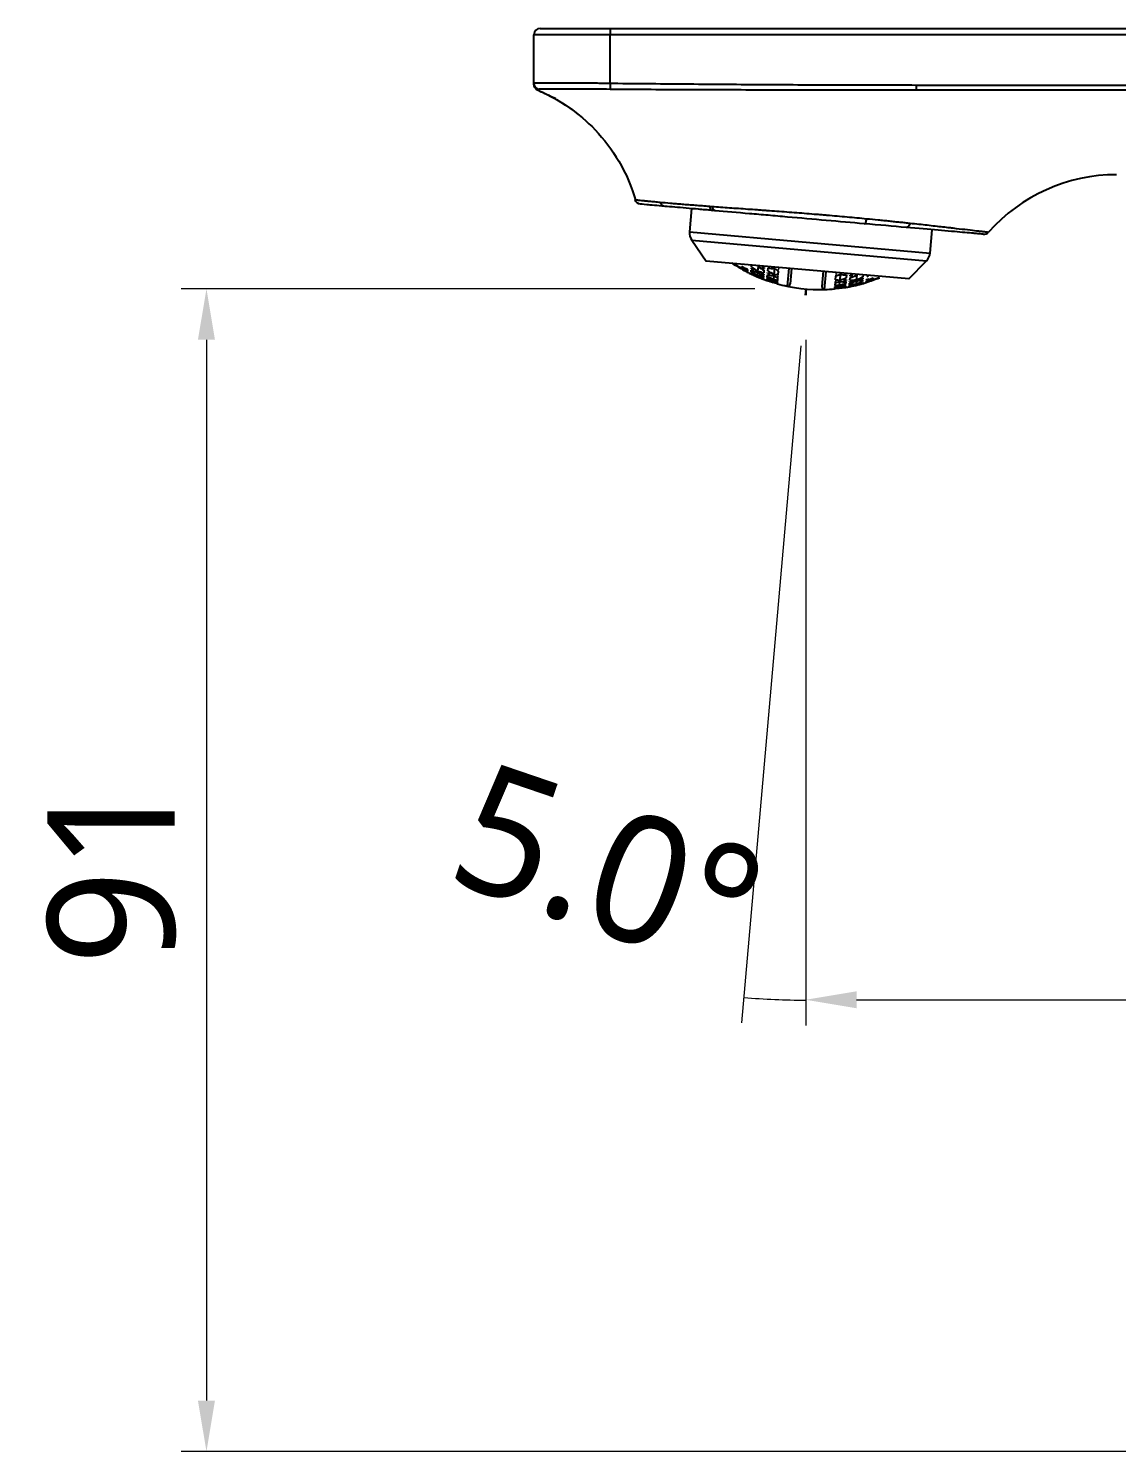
# Model space of a CAD drawing. Extents: x 0 to 1647, y 4681 to 5260.
# Drawn here: x 1178.1 to 1263.7, y 4922.8 to 5034.7 of the extents above; entities that cross this region are included whole.
import ezdxf

# ---------------------------------------------------------------- set-up
doc = ezdxf.new("R2010")
doc.units = 0
doc.header["$LTSCALE"] = 30
doc.header["$MEASUREMENT"] = 0
doc.header["$PDMODE"] = 3
doc.header["$PDSIZE"] = -10
doc.layers.get('0').update_dxf_attribs({"linetype": 'CONTINUOUS'})
doc.layers.get('DEFPOINTS').update_dxf_attribs({"linetype": 'CONTINUOUS'})
doc.layers.add('\\M+5B3DF\\M+5B4E7\\M+5CFDF', color=3, linetype='CONTINUOUS', lineweight=9)
doc.styles.add('Daelim Dimension', font='NanumGothic.ttf')
doc.dimstyles.new('DEFAULT', dxfattribs={"dimscale": 2, "dimtxt": 2, "dimasz": 2, "dimexe": 0, "dimexo": 2, "dimgap": 1, "dimtad": 1, "dimdec": 1, "dimzin": 9, "dimdsep": 46, "dimtxsty": 'Daelim Dimension', "dimcen": 0.5, "dimclrd": 252, "dimclre": 252, "dimclrt": 3, "dimadec": 1, "dimazin": 0, "dimtfac": 1, "dimtdec": 1, "dimtix": 1, "dimtmove": 0, "dimatfit": 3, "dimfxl": 0, "dimtolj": 1, "dimtzin": 1, "dimlwd": 9, "dimlwe": 9, "dimarcsym": 0})

# ---------------------------------------------------------------- blocks, each defined once
blk = doc.blocks.new('*D14')
at = {"color": 5, "lineweight": 9, "ltscale": 0.5}
for p, q in [((1235.24, 5014.26), (1190.09, 5014.26)), ((1192.09, 5010.26), (1192.09, 4926.84)), ((1336.85, 4922.84), (1190.09, 4922.84))]:
    blk.add_line(p, q, dxfattribs=at)
at = {"color": 5, "ltscale": 0.5}
for points in [[(1191.42, 5010.26), (1192.76, 5010.26), (1192.09, 5014.26)], [(1191.42, 4926.84), (1192.76, 4926.84), (1192.09, 4922.84)]]:
    blk.add_solid(points, dxfattribs=at)
at = {"layer": 'DEFPOINTS', "color": 0, "ltscale": 0.5}
for p in [(1239.24, 5014.26), (1192.09, 4922.84), (1340.85, 4922.84)]:
    blk.add_point(p, dxfattribs=at)
at = {"color": 7, "ltscale": 0.5, "insert": (1184.65, 4968.55), "char_height": 10, "attachment_point": 5, "rotation": 90, "style": 'Daelim Dimension'}
blk.add_mtext('\\A1;91', dxfattribs=at)
blk = doc.blocks.new('*D15')
at = {"color": 5, "lineweight": 9, "ltscale": 0.5}
for p, q in [((1238.84, 5009.78), (1234.19, 4956.55)), ((1239.24, 5009.76), (1239.24, 4956.33))]:
    blk.add_line(p, q, dxfattribs=at)
blk.add_arc((1239.24, 5014.26), 55.93, 265, 270, dxfattribs=at)
at = {"layer": 'DEFPOINTS', "color": 0, "ltscale": 0.5}
for p in [(1239.24, 5014.26), (1239.24, 5014.26), (1239.19, 5013.76), (1239.24, 5013.76), (1237.61, 4958.36)]:
    blk.add_point(p, dxfattribs=at)
at = {"color": 7, "ltscale": 0.5, "insert": (1223.68, 4968.6), "char_height": 10, "attachment_point": 5, "rotation": 341.1868, "style": 'Daelim Dimension'}
blk.add_mtext('\\A1;5.0°', dxfattribs=at)
blk = doc.blocks.new('_None')
blk = doc.blocks.new('*D16')
at = {"color": 5, "lineweight": 9, "ltscale": 0.5}
for p, q in [((1239.24, 5010.26), (1239.24, 4956.36)), ((1361.85, 4980.08), (1361.85, 4956.36)), ((1243.24, 4958.36), (1357.85, 4958.36))]:
    blk.add_line(p, q, dxfattribs=at)
at = {"color": 5, "ltscale": 0.5}
for points in [[(1243.24, 4959.03), (1243.24, 4957.69), (1239.24, 4958.36)], [(1357.85, 4959.03), (1357.85, 4957.69), (1361.85, 4958.36)]]:
    blk.add_solid(points, dxfattribs=at)
at = {"layer": 'DEFPOINTS', "color": 0, "ltscale": 0.5}
for p in [(1239.24, 5014.26), (1361.85, 4984.08), (1361.85, 4958.36)]:
    blk.add_point(p, dxfattribs=at)
at = {"color": 7, "ltscale": 0.5, "insert": (1300.54, 4965.81), "char_height": 10, "attachment_point": 5, "style": 'Daelim Dimension'}
blk.add_mtext('\\A1;123', dxfattribs=at)

msp = doc.modelspace()

# ---------------------------------------------------------------- linework, layer by layer
at = {"ltscale": 0.5}
for q in [(1239.19, 5013.76), (1239.24, 5013.76)]:
    msp.add_line((1239.24, 5014.26), q, dxfattribs=at)
at = {"color": 0}
msp.add_arc((1240.33, 5026.77), 12.56, 256.4702, 274.4637, dxfattribs=at)
at = {"layer": '\\M+5B3DF\\M+5B4E7\\M+5CFDF', "color": 0, "lineweight": -3}
for p, q in [((1218.35, 5034.74), (1223.85, 5034.74)), ((1223.85, 5034.74), (1348.43, 5034.74)), ((1223.85, 5034.74), (1223.85, 5034.24)), ((1217.85, 5030.44), (1217.85, 5034.24)), ((1223.85, 5034.24), (1217.85, 5034.24)), ((1348.43, 5034.24), (1223.85, 5034.24)), ((1223.85, 5030.43), (1223.85, 5034.24)), ((1247.94, 5030.29), (1343.06, 5030.29)), ((1343.06, 5029.89), (1247.94, 5029.89)), ((1230.25, 5020.57), (1230.09, 5018.74)), ((1230.09, 5018.74), (1249.02, 5017.08)), ((1230.09, 5018.74), (1249.02, 5017.08)), ((1249.02, 5017.08), (1249.18, 5018.91)), ((1230.27, 5018.08), (1248.73, 5016.46)), ((1230.27, 5018.08), (1231.4, 5016.45)), ((1247.34, 5015.06), (1231.4, 5016.45)), ((1233.68, 5016.19), (1233.69, 5016.27)), ((1233.68, 5016.14), (1233.68, 5016.16)), ((1233.68, 5016.12), (1233.68, 5016.13)), ((1234.17, 5016.03), (1234.16, 5015.88)), ((1234.63, 5015.58), (1234.63, 5015.58)), ((1234.65, 5015.72), (1234.64, 5015.64)), ((1234.64, 5015.61), (1234.64, 5015.6)), ((1234.65, 5015.82), (1234.65, 5015.78)), ((1234.92, 5015.45), (1234.93, 5015.48)), ((1234.92, 5015.44), (1234.92, 5015.44)), ((1234.93, 5015.52), (1234.93, 5015.55)), ((1234.94, 5015.6), (1234.95, 5015.72)), ((1234.95, 5015.8), (1234.96, 5015.86)), ((1234.97, 5015.96), (1234.98, 5016.15)), ((1235.43, 5015.56), (1235.42, 5015.34)), ((1235.48, 5016.03), (1235.44, 5015.65)), ((1235.93, 5015.43), (1235.92, 5015.37)), ((1235.95, 5015.72), (1235.93, 5015.53)), ((1235.97, 5015.94), (1235.96, 5015.85)), ((1236.21, 5015.22), (1236.22, 5015.37)), ((1236.23, 5015.47), (1236.24, 5015.55)), ((1236.25, 5015.67), (1236.27, 5015.9)), ((1236.77, 5015.86), (1236.73, 5015.4)), ((1237.07, 5015.37), (1237.1, 5015.66)), ((1237.11, 5015.82), (1237.12, 5015.84)), ((1237.9, 5015.88), (1237.78, 5014.48)), ((1238.12, 5015.87), (1238.02, 5014.66)), ((1240.61, 5015.65), (1240.51, 5014.44)), ((1240.71, 5014.22), (1240.83, 5015.63)), ((1241.6, 5015.45), (1241.6, 5015.42)), ((1241.95, 5015.4), (1241.91, 5014.95)), ((1242.44, 5015.36), (1242.42, 5015.13)), ((1243.75, 5015.39), (1243.73, 5015.19)), ((1247.34, 5015.06), (1248.73, 5016.46)), ((1235.41, 5015.29), (1235.41, 5015.22)), ((1235.89, 5015.07), (1235.89, 5015.03)), ((1235.89, 5015.03), (1235.89, 5015.03)), ((1235.91, 5015.29), (1235.9, 5015.19)), ((1235.9, 5015.13), (1235.9, 5015.11)), ((1236.18, 5014.94), (1236.18, 5014.95)), ((1236.18, 5014.92), (1236.18, 5014.92)), ((1236.19, 5014.98), (1236.19, 5015.05)), ((1236.2, 5015.11), (1236.2, 5015.15)), ((1236.69, 5014.94), (1236.67, 5014.79)), ((1236.72, 5015.29), (1236.69, 5015)), ((1237.01, 5014.68), (1237.01, 5014.69)), ((1237.01, 5014.67), (1237.01, 5014.66)), ((1237.02, 5014.71), (1237.03, 5014.8)), ((1237.03, 5014.86), (1237.03, 5014.87)), ((1237.04, 5014.94), (1237.05, 5015.13)), ((1237.06, 5015.23), (1237.06, 5015.25)), ((1241.51, 5014.41), (1241.5, 5014.32)), ((1241.5, 5014.29), (1241.5, 5014.29)), ((1241.5, 5014.27), (1241.5, 5014.27)), ((1241.51, 5014.48), (1241.51, 5014.47)), ((1241.54, 5014.74), (1241.52, 5014.55)), ((1241.55, 5014.86), (1241.55, 5014.84)), ((1241.58, 5015.27), (1241.56, 5014.98)), ((1241.87, 5014.48), (1241.85, 5014.34)), ((1241.9, 5014.84), (1241.87, 5014.55)), ((1242.37, 5014.51), (1242.36, 5014.44)), ((1242.36, 5014.41), (1242.36, 5014.4)), ((1242.36, 5014.38), (1242.36, 5014.38)), ((1242.38, 5014.61), (1242.37, 5014.57)), ((1242.4, 5014.83), (1242.39, 5014.68)), ((1242.41, 5015.01), (1242.41, 5014.93)), ((1242.66, 5014.43), (1242.66, 5014.43)), ((1242.67, 5014.51), (1242.67, 5014.54)), ((1242.67, 5014.44), (1242.67, 5014.48)), ((1242.68, 5014.59), (1242.69, 5014.7)), ((1242.69, 5014.78), (1242.7, 5014.84)), ((1242.71, 5014.94), (1242.72, 5015.13)), ((1242.74, 5015.25), (1242.74, 5015.35)), ((1243.18, 5014.61), (1243.18, 5014.54)), ((1243.21, 5014.88), (1243.19, 5014.66)), ((1243.25, 5015.35), (1243.21, 5014.97)), ((1243.69, 5014.72), (1243.69, 5014.68)), ((1243.69, 5014.67), (1243.69, 5014.67)), ((1243.71, 5014.95), (1243.7, 5014.84)), ((1243.7, 5014.78), (1243.7, 5014.75)), ((1243.73, 5015.09), (1243.72, 5015.03)), ((1244, 5014.82), (1244.01, 5014.9)), ((1244, 5014.78), (1244, 5014.79)), ((1244, 5014.76), (1244, 5014.77)), ((1244.02, 5014.96), (1244.02, 5015)), ((1244.53, 5015.12), (1244.52, 5014.97)), ((1245.03, 5015.13), (1245.03, 5015.13)), ((1245.04, 5015.16), (1245.04, 5015.15))]:
    msp.add_line(p, q, dxfattribs=at)
for centre, radius, start, end in [((1218.35, 5034.24), 0.5, 90, 180), ((1231.09, 5018.65), 1, 175, 214.8056), ((1248.02, 5017.17), 1, 315.1944, 355), ((1240.33, 5026.77), 12.56, 236.459, 238.006), ((1240.33, 5026.77), 12.56, 243.021, 244.4896), ((1240.33, 5026.77), 12.56, 245.4608, 248.3412), ((1240.33, 5026.77), 12.56, 249.2913, 250.7084), ((1240.33, 5026.77), 12.56, 254.6786, 258.2617), ((1237.82, 5014.67), 0.2, 258.2617, 355), ((1240.71, 5014.42), 0.2, 175, 271.7383), ((1240.33, 5026.77), 12.56, 271.7383, 275.3214), ((1240.33, 5026.77), 12.56, 279.2916, 280.7087), ((1240.33, 5026.77), 12.56, 281.6588, 284.5392), ((1240.33, 5026.77), 12.56, 285.5104, 286.979)]:
    msp.add_arc(centre, radius, start, end, dxfattribs=at)
at = {"layer": '\\M+5B3DF\\M+5B4E7\\M+5CFDF', "color": 0, "lineweight": -3, "extrusion": (0, 0, -1)}
for centre, radius, start, end in [((-1218.35, 5030.35), 0.5, 295.2038, 0), ((-1212.85, 5017.47, 0), 13.5, 114.8532, 128.9185)]:
    msp.add_arc(centre, radius, start, end, dxfattribs=at)
at = {"layer": '\\M+5B3DF\\M+5B4E7\\M+5CFDF', "color": 0, "lineweight": -3, "extrusion": (2.35499e-05, 0, 1)}
msp.add_arc((1263.69, 5009.74, 0.03), 13.5, 90.0215, 138.2488, dxfattribs=at)
at = {"layer": '\\M+5B3DF\\M+5B4E7\\M+5CFDF', "color": 0, "lineweight": -3, "extrusion": (-3.18315e-05, 2.78489e-06, -1)}
msp.add_arc((-1226.29, 5021.42, -0.03), 0.5, 275.7872, 343.6201, dxfattribs=at)
at = {"layer": '\\M+5B3DF\\M+5B4E7\\M+5CFDF', "color": 0, "lineweight": -3}
for centre, major_axis, ratio, start_param, end_param in [((1218.35, 5030.44), (0.5, 0), 0.99984, 3.14152, 4.491643), ((1223.85, 5030.43), (-0.01, -0.5), 0.000002, 4.712404, 6.053977), ((1228.2, 5021.25), (-0.044, -0.498), 0.857671, 5.146676, 6.283185), ((1231.94, 5020.92), (-0.044, -0.498), 0.575226, 5.101779, 6.283185), ((1232.14, 5020.91), (-0.044, -0.498), 0.560058, 5.095561, 6.283185), ((1253.24, 5019.06), (0.488, -0.11), 1, 4.846642, 5.776008), ((1239.43, 5026.85), (-1.08, -12.38), 0.866025, 5.820932, 5.872202), ((1239.28, 5026.86), (1.08, 12.33), 0.866025, 2.693025, 2.713625), ((1238.64, 5026.92), (1.05, 12.04), 0.866025, 2.749557, 2.770142), ((1238.79, 5026.91), (-1.06, -12.12), 0.866025, 5.878445, 5.929522), ((1238.64, 5026.92), (1.05, 12.04), 0.866025, 2.800718, 2.850966), ((1239.28, 5026.86), (1.08, 12.33), 0.866025, 2.74417, 2.794238), ((1239.93, 5026.81), (1.09, 12.48), 0.866025, 2.683477, 2.734229), ((1238.79, 5026.91), (-1.06, -12.12), 0.866025, 5.959703, 5.979653), ((1239.43, 5026.85), (-1.08, -12.38), 0.866025, 5.902412, 5.92235), ((1238.14, 5026.96), (-1.03, -11.72), 0.866025, 6.01491, 6.035218), ((1240.08, 5026.79), (-1.09, -12.5), 0.866025, 5.841009, 5.861276), ((1239.43, 5026.85), (-1.08, -12.38), 0.866025, 5.95198, 6.000715), ((1239.28, 5026.86), (1.08, 12.33), 0.866025, 2.82384, 2.843414), ((1239.93, 5026.81), (1.09, 12.48), 0.866025, 2.764145, 2.783892), ((1238.64, 5026.92), (1.05, 12.04), 0.866025, 2.880747, 2.900469), ((1238.79, 5026.91), (-1.06, -12.12), 0.866025, 6.009349, 6.058311), ((1240.08, 5026.79), (-1.09, -12.5), 0.866025, 5.891338, 5.940641), ((1237.99, 5026.98), (1.01, 11.6), 0.866025, 2.936895, 2.957108), ((1238.14, 5026.96), (-1.03, -11.72), 0.866025, 6.065488, 6.115506), ((1240.58, 5026.75), (1.09, 12.5), 0.866025, 2.699416, 2.719683), ((1240.73, 5026.74), (-1.09, -12.48), 0.866025, 5.825069, 5.875821), ((1240.58, 5026.75), (1.09, 12.5), 0.866025, 2.749746, 2.799049), ((1237.99, 5026.98), (1.01, 11.6), 0.866025, 2.987288, 3.037289), ((1241.23, 5026.69), (1.08, 12.38), 0.866025, 2.67934, 2.730609), ((1240.73, 5026.74), (-1.09, -12.48), 0.866025, 5.905737, 5.925484), ((1238.14, 5026.96), (-1.03, -11.72), 0.866025, 6.145306, 6.165103), ((1237.49, 5027.02), (-0.98, -11.15), 0.866025, 6.205713, 6.226399), ((1241.38, 5026.68), (-1.08, -12.33), 0.866025, 5.834618, 5.855218), ((1238.14, 5026.96), (-1.03, -11.72), 0.866025, 6.194714, 6.243906), ((1237.99, 5026.98), (1.01, 11.6), 0.866025, 3.067156, 3.087029), ((1241.23, 5026.69), (1.08, 12.38), 0.866025, 2.76082, 2.780757), ((1241.38, 5026.68), (-1.08, -12.33), 0.866025, 5.885763, 5.935831), ((1237.49, 5027.02), (-0.98, -11.15), 0.866025, 6.257384, 6.308986), ((1237.99, 5026.98), (1.01, 11.6), 0.866025, 3.116801, 3.151508), ((1241.87, 5026.64), (1.06, 12.12), 0.866025, 2.736853, 2.772714), ((1242.02, 5026.62), (-1.05, -12.04), 0.866025, 5.891149, 5.896312), ((1237.49, 5027.02), (-0.98, -11.15), 0.866025, 0.056786, 0.061955), ((1238.79, 5026.91), (-1.06, -12.12), 0.866025, 0.368878, 0.40474), ((1243.17, 5026.52), (0.98, 11.15), 0.866025, 3.079637, 3.084806), ((1238.64, 5026.92), (1.05, 12.04), 0.866025, 3.528466, 3.533629), ((1243.17, 5026.52), (0.98, 11.15), 0.866025, 3.115792, 3.167394), ((1239.93, 5026.81), (1.09, 12.48), 0.866025, 2.813244, 2.861534), ((1239.28, 5026.86), (1.08, 12.33), 0.866025, 2.872558, 2.92063), ((1238.64, 5026.92), (1.05, 12.04), 0.866025, 2.929876, 2.97849), ((1238.79, 5026.91), (-1.06, -12.12), 0.866025, 6.087419, 6.106731), ((1240.08, 5026.79), (-1.09, -12.5), 0.866025, 5.969803, 5.989091), ((1239.43, 5026.85), (-1.08, -12.38), 0.866025, 6.029621, 6.04877), ((1239.93, 5026.81), (1.09, 12.48), 0.866025, 2.890182, 2.909162), ((1239.28, 5026.86), (1.08, 12.33), 0.866025, 2.949218, 2.968188), ((1239.43, 5026.85), (-1.08, -12.38), 0.866025, 6.077334, 6.124575), ((1238.79, 5026.91), (-1.06, -12.12), 0.866025, 6.135575, 6.183389), ((1240.08, 5026.79), (-1.09, -12.5), 0.866025, 6.017816, 6.065209), ((1240.58, 5026.75), (1.09, 12.5), 0.866025, 2.828211, 2.847499), ((1238.64, 5026.92), (1.05, 12.04), 0.866025, 3.007466, 3.026719), ((1240.73, 5026.74), (-1.09, -12.48), 0.866025, 5.954836, 6.003127), ((1239.28, 5026.86), (1.08, 12.33), 0.866025, 2.996526, 3.029442), ((1239.93, 5026.81), (1.09, 12.48), 0.866025, 2.937476, 2.970302), ((1238.64, 5026.92), (1.05, 12.04), 0.866025, 3.055521, 3.089034), ((1240.58, 5026.75), (1.09, 12.5), 0.866025, 2.876223, 2.909456), ((1241.23, 5026.69), (1.08, 12.38), 0.866025, 2.810387, 2.84458), ((1240.08, 5026.79), (-1.09, -12.5), 0.866025, 6.093401, 6.098084), ((1239.43, 5026.85), (-1.08, -12.38), 0.866025, 6.152742, 6.157426), ((1240.73, 5026.74), (-1.09, -12.48), 0.866025, 6.031774, 6.036528), ((1238.79, 5026.91), (-1.06, -12.12), 0.866025, 6.21196, 6.216716), ((1238.14, 5026.96), (-1.03, -11.72), 0.866025, 6.273368, 6.278277), ((1241.38, 5026.68), (-1.08, -12.33), 0.866025, 5.965433, 5.970338), ((1241.38, 5026.68), (-1.08, -12.33), 0.866025, 0.112151, 0.145067), ((1240.73, 5026.74), (-1.09, -12.48), 0.866025, 0.17129, 0.204117), ((1241.23, 5026.69), (1.08, 12.38), 0.866025, 3.267352, 3.272036), ((1240.58, 5026.75), (1.09, 12.5), 0.866025, 3.326694, 3.331377), ((1239.93, 5026.81), (1.09, 12.48), 0.866025, 3.38825, 3.393004), ((1241.87, 5026.64), (1.06, 12.12), 0.866025, 3.208062, 3.212818), ((1240.08, 5026.79), (-1.09, -12.5), 0.866025, 0.232137, 0.26537), ((1242.02, 5026.62), (-1.05, -12.04), 0.866025, 0.052559, 0.086072), ((1239.43, 5026.85), (-1.08, -12.38), 0.866025, 0.297013, 0.331206), ((1239.28, 5026.86), (1.08, 12.33), 0.866025, 3.45444, 3.459345), ((1242.52, 5026.58), (1.03, 11.72), 0.866025, 3.146501, 3.15141), ((1242.67, 5026.57), (-1.01, -11.6), 0.866025, 6.273269, 6.307977), ((1240.58, 5026.75), (1.09, 12.5), 0.866025, 3.359569, 3.406962), ((1241.23, 5026.69), (1.08, 12.38), 0.866025, 3.300203, 3.347444), ((1239.93, 5026.81), (1.09, 12.48), 0.866025, 3.421651, 3.469942), ((1241.87, 5026.64), (1.06, 12.12), 0.866025, 3.241389, 3.289203), ((1242.52, 5026.58), (1.03, 11.72), 0.866025, 3.180872, 3.230064), ((1239.28, 5026.86), (1.08, 12.33), 0.866025, 3.488947, 3.539015), ((1240.73, 5026.74), (-1.09, -12.48), 0.866025, 0.23243, 0.251411), ((1241.38, 5026.68), (-1.08, -12.33), 0.866025, 0.173405, 0.192374), ((1240.08, 5026.79), (-1.09, -12.5), 0.866025, 0.294094, 0.313382), ((1242.02, 5026.62), (-1.05, -12.04), 0.866025, 0.114874, 0.134127), ((1239.43, 5026.85), (-1.08, -12.38), 0.866025, 0.360836, 0.380773), ((1242.67, 5026.57), (-1.01, -11.6), 0.866025, 0.054563, 0.074436), ((1241.23, 5026.69), (1.08, 12.38), 0.866025, 3.376007, 3.395157), ((1240.73, 5026.74), (-1.09, -12.48), 0.866025, 0.280059, 0.328349), ((1241.87, 5026.64), (1.06, 12.12), 0.866025, 3.318047, 3.337358), ((1240.58, 5026.75), (1.09, 12.5), 0.866025, 3.435687, 3.454974), ((1241.38, 5026.68), (-1.08, -12.33), 0.866025, 0.220963, 0.269035), ((1242.02, 5026.62), (-1.05, -12.04), 0.866025, 0.163102, 0.211717), ((1240.08, 5026.79), (-1.09, -12.5), 0.866025, 0.342544, 0.391847), ((1239.93, 5026.81), (1.09, 12.48), 0.866025, 3.499294, 3.519041), ((1242.52, 5026.58), (1.03, 11.72), 0.866025, 3.259675, 3.279472), ((1242.67, 5026.57), (-1.01, -11.6), 0.866025, 0.104304, 0.154305), ((1239.43, 5026.85), (-1.08, -12.38), 0.866025, 0.410983, 0.462253), ((1243.17, 5026.52), (0.98, 11.15), 0.866025, 3.198379, 3.219065), ((1239.28, 5026.86), (1.08, 12.33), 0.866025, 3.56956, 3.59016), ((1241.87, 5026.64), (1.06, 12.12), 0.866025, 3.366467, 3.415429), ((1241.23, 5026.69), (1.08, 12.38), 0.866025, 3.424063, 3.472798), ((1240.58, 5026.75), (1.09, 12.5), 0.866025, 3.484137, 3.53344), ((1239.93, 5026.81), (1.09, 12.48), 0.866025, 3.548957, 3.599709), ((1242.52, 5026.58), (1.03, 11.72), 0.866025, 3.309272, 3.35929), ((1241.38, 5026.68), (-1.08, -12.33), 0.866025, 0.298179, 0.317753), ((1240.73, 5026.74), (-1.09, -12.48), 0.866025, 0.357701, 0.377448), ((1242.02, 5026.62), (-1.05, -12.04), 0.866025, 0.241124, 0.260846), ((1240.08, 5026.79), (-1.09, -12.5), 0.866025, 0.421909, 0.442176), ((1242.67, 5026.57), (-1.01, -11.6), 0.866025, 0.184485, 0.204698), ((1242.02, 5026.62), (-1.05, -12.04), 0.866025, 0.290627, 0.340875), ((1241.38, 5026.68), (-1.08, -12.33), 0.866025, 0.347355, 0.397423), ((1241.87, 5026.64), (1.06, 12.12), 0.866025, 3.445125, 3.465075), ((1241.23, 5026.69), (1.08, 12.38), 0.866025, 3.502428, 3.522366), ((1240.73, 5026.74), (-1.09, -12.48), 0.866025, 0.407364, 0.458116), ((1242.52, 5026.58), (1.03, 11.72), 0.866025, 3.38956, 3.409868), ((1240.58, 5026.75), (1.09, 12.5), 0.866025, 3.563502, 3.583769), ((1240.08, 5026.79), (-1.09, -12.5), 0.866025, 0.47295, 0.492292), ((1241.23, 5026.69), (1.08, 12.38), 0.866025, 3.552576, 3.603846), ((1241.87, 5026.64), (1.06, 12.12), 0.866025, 3.495256, 3.546333), ((1241.38, 5026.68), (-1.08, -12.33), 0.866025, 0.427967, 0.448567), ((1242.02, 5026.62), (-1.05, -12.04), 0.866025, 0.37145, 0.392036)]:
    msp.add_ellipse(centre, major_axis=major_axis, ratio=ratio, start_param=start_param, end_param=end_param, dxfattribs=at)
for points, knots in [([(1217.85, 5030.44), (1217.85, 5030.44), (1217.87, 5030.45), (1217.93, 5030.45), (1217.97, 5030.45), (1217.98, 5030.45), (1218.01, 5030.45), (1218.02, 5030.45), (1218.05, 5030.46), (1218.08, 5030.46), (1218.17, 5030.46), (1218.23, 5030.46), (1218.38, 5030.46), (1218.46, 5030.46), (1218.6, 5030.46), (1218.65, 5030.47), (1218.73, 5030.47), (1218.75, 5030.47), (1218.81, 5030.47), (1218.83, 5030.47), (1218.91, 5030.47), (1218.97, 5030.47), (1219.06, 5030.47), (1219.09, 5030.47), (1219.15, 5030.47), (1219.18, 5030.47), (1219.34, 5030.47), (1219.47, 5030.47), (1219.75, 5030.47), (1220.04, 5030.47), (1220.35, 5030.47), (1220.55, 5030.47), (1220.6, 5030.47), (1220.68, 5030.47), (1220.72, 5030.47), (1220.85, 5030.47), (1220.93, 5030.47), (1221.19, 5030.46), (1221.55, 5030.46), (1221.91, 5030.46), (1222.2, 5030.46), (1222.29, 5030.45), (1222.48, 5030.45), (1222.58, 5030.45), (1222.87, 5030.45), (1223.26, 5030.44), (1223.65, 5030.44), (1223.85, 5030.43)], [0, 0, 0, 0, 0.0625, 0.125, 0.125, 0.140625, 0.140625, 0.15625, 0.15625, 0.1875, 0.1875, 0.25, 0.25, 0.3125, 0.3125, 0.34375, 0.34375, 0.359375, 0.359375, 0.375, 0.375, 0.40625, 0.40625, 0.421875, 0.421875, 0.4375, 0.4375, 0.5, 0.5, 0.5625, 0.625, 0.625, 0.640625, 0.640625, 0.65625, 0.65625, 0.6875, 0.6875, 0.75, 0.8125, 0.8125, 0.84375, 0.84375, 0.875, 0.875, 0.9375, 1, 1, 1, 1]), ([(1218.23, 5029.95), (1218.18, 5029.96), (1218.13, 5029.98), (1218.03, 5030.04), (1217.99, 5030.08), (1217.92, 5030.17), (1217.89, 5030.22), (1217.86, 5030.32), (1217.85, 5030.38), (1217.85, 5030.43)], [0, 0, 0, 0, 0.25, 0.25, 0.5, 0.5, 0.75, 0.75, 1, 1, 1, 1]), ([(1218.23, 5029.95), (1218.22, 5029.94), (1218.21, 5029.93), (1218.19, 5029.92), (1218.18, 5029.92), (1218.16, 5029.91), (1218.15, 5029.91), (1218.14, 5029.9), (1218.14, 5029.9), (1218.14, 5029.9)], [0, 0, 0, 0, 0.285117, 0.285117, 0.570234, 0.570234, 0.855351, 0.855351, 1, 1, 1, 1]), ([(1223.84, 5029.95), (1223.47, 5029.95), (1223.11, 5029.96), (1222.39, 5029.96), (1222.04, 5029.97), (1221.37, 5029.97), (1221.05, 5029.97), (1220.44, 5029.97), (1220.16, 5029.97), (1219.65, 5029.97), (1219.42, 5029.97), (1219.01, 5029.97), (1218.83, 5029.97), (1218.55, 5029.97), (1218.44, 5029.96), (1218.29, 5029.96), (1218.25, 5029.95), (1218.24, 5029.95)], [0, 0, 0, 0, 0.125, 0.125, 0.25, 0.25, 0.375, 0.375, 0.5, 0.5, 0.625, 0.625, 0.75, 0.75, 0.875, 0.875, 1, 1, 1, 1]), ([(1247.94, 5029.89), (1245.96, 5029.89), (1243.97, 5029.89), (1239.99, 5029.89), (1238, 5029.89), (1234.02, 5029.9), (1232.03, 5029.9), (1228.06, 5029.92), (1226.07, 5029.93), (1224.08, 5029.94)], [0, 0, 0, 0, 0.25, 0.25, 0.5, 0.5, 0.75, 0.75, 1, 1, 1, 1]), ([(1224.09, 5030.43), (1226.07, 5030.41), (1228.06, 5030.39), (1232.04, 5030.36), (1234.03, 5030.34), (1238, 5030.32), (1239.99, 5030.31), (1243.97, 5030.3), (1245.96, 5030.3), (1247.94, 5030.29)], [0, 0, 0, 0, 0.25, 0.25, 0.5, 0.5, 0.75, 0.75, 1, 1, 1, 1]), ([(1247.94, 5029.89), (1247.94, 5029.93), (1247.94, 5029.99), (1247.94, 5030.14), (1247.94, 5030.21), (1247.94, 5030.29)], [0, 0, 0, 0, 0.5, 0.5, 1, 1, 1, 1]), ([(1218.69, 5029.65), (1219.37, 5029.32), (1220.78, 5028.5), (1222.83, 5026.75), (1224.7, 5024.26), (1225.55, 5022.27), (1225.87, 5021.15)], [0, 0, 0, 0, 0.195326, 0.430325, 0.701371, 1, 1, 1, 1]), ([(1225.8, 5021.28), (1225.8, 5021.28), (1225.81, 5021.28), (1225.85, 5021.27), (1225.89, 5021.27), (1226.01, 5021.25), (1226.14, 5021.24), (1226.33, 5021.22), (1226.35, 5021.22), (1226.39, 5021.21), (1226.46, 5021.21), (1226.54, 5021.2), (1226.61, 5021.19), (1226.64, 5021.19), (1226.7, 5021.18), (1226.72, 5021.18), (1226.81, 5021.17), (1226.87, 5021.17), (1227.05, 5021.15), (1227.19, 5021.13), (1227.48, 5021.11), (1227.63, 5021.09), (1227.79, 5021.08)], [0, 0, 0, 0, 0.125, 0.125, 0.25, 0.25, 0.5, 0.5, 0.53125, 0.53125, 0.5625, 0.625, 0.625, 0.65625, 0.65625, 0.6875, 0.6875, 0.75, 0.75, 0.875, 0.875, 1, 1, 1, 1]), ([(1227.79, 5021.08), (1228.04, 5021.05), (1228.3, 5021.03), (1228.66, 5021), (1228.74, 5020.99), (1228.88, 5020.98), (1228.96, 5020.97), (1229.19, 5020.95), (1229.35, 5020.94), (1229.59, 5020.92), (1229.67, 5020.91), (1229.84, 5020.9), (1229.92, 5020.89), (1230.18, 5020.87), (1230.35, 5020.86), (1230.89, 5020.82), (1231.27, 5020.79), (1231.66, 5020.76)], [0, 0, 0, 0, 0.25, 0.25, 0.3125, 0.3125, 0.375, 0.375, 0.5, 0.5, 0.5625, 0.5625, 0.625, 0.625, 0.75, 0.75, 1, 1, 1, 1]), ([(1228.15, 5020.75), (1227.84, 5020.78), (1227.56, 5020.8), (1227.09, 5020.85), (1226.89, 5020.86), (1226.4, 5020.91), (1226.24, 5020.92), (1226.24, 5020.92)], [0, 0, 0, 0, 0.25, 0.25, 0.5, 0.5, 1, 1, 1, 1]), ([(1231.89, 5020.43), (1231.52, 5020.46), (1231.15, 5020.49), (1230.46, 5020.55), (1230.13, 5020.58), (1229.19, 5020.66), (1228.63, 5020.71), (1228.15, 5020.75)], [0, 0, 0, 0, 0.25, 0.25, 0.5, 0.5, 1, 1, 1, 1]), ([(1231.87, 5020.74), (1232.09, 5020.73), (1232.31, 5020.71), (1232.77, 5020.68), (1233, 5020.66), (1233.7, 5020.61), (1234.18, 5020.58), (1234.92, 5020.52), (1235.17, 5020.51), (1235.55, 5020.48), (1235.74, 5020.47), (1235.93, 5020.45), (1236.06, 5020.44), (1236.12, 5020.44), (1236.7, 5020.4), (1237.22, 5020.36), (1238.26, 5020.28), (1238.79, 5020.24), (1239.58, 5020.18), (1239.84, 5020.15), (1240.24, 5020.12), (1240.37, 5020.11), (1240.64, 5020.09), (1240.77, 5020.08), (1241.17, 5020.04), (1241.44, 5020.02), (1241.96, 5019.97), (1242.23, 5019.95), (1242.75, 5019.9), (1243.01, 5019.88), (1243.52, 5019.83), (1243.78, 5019.8), (1244.03, 5019.78)], [0, 0, 0, 0, 0.0625, 0.0625, 0.125, 0.125, 0.25, 0.25, 0.3125, 0.3125, 0.34375, 0.359375, 0.359375, 0.375, 0.375, 0.5, 0.5, 0.625, 0.625, 0.6875, 0.6875, 0.71875, 0.71875, 0.75, 0.75, 0.8125, 0.8125, 0.875, 0.875, 0.9375, 0.9375, 1, 1, 1, 1]), ([(1232.1, 5020.41), (1232.08, 5020.41), (1232.05, 5020.41), (1232.01, 5020.42), (1231.99, 5020.42), (1231.94, 5020.42), (1231.92, 5020.42), (1231.89, 5020.43)], [0, 0, 0, 0, 0.320263, 0.320263, 0.660125, 0.660125, 1, 1, 1, 1]), ([(1243.84, 5019.38), (1242.86, 5019.47), (1241.86, 5019.55), (1239.84, 5019.73), (1238.8, 5019.82), (1237.28, 5019.95), (1236.77, 5020), (1235.78, 5020.09), (1235.29, 5020.13), (1233.86, 5020.25), (1232.95, 5020.33), (1232.1, 5020.41)], [0, 0, 0, 0, 0.25, 0.25, 0.5, 0.5, 0.625, 0.625, 0.75, 0.75, 1, 1, 1, 1]), ([(1243.84, 5019.38), (1243.88, 5019.38), (1243.92, 5019.42), (1243.99, 5019.56), (1244.01, 5019.66), (1244.03, 5019.78)], [0, 0, 0, 0, 0.5, 0.5, 1, 1, 1, 1]), ([(1244.03, 5019.78), (1244.33, 5019.75), (1244.63, 5019.72), (1245.07, 5019.68), (1245.22, 5019.66), (1245.51, 5019.63), (1245.65, 5019.62), (1245.93, 5019.59), (1246.08, 5019.57), (1246.36, 5019.54), (1246.49, 5019.53), (1246.77, 5019.5), (1246.91, 5019.49), (1247.17, 5019.46), (1247.31, 5019.44), (1247.44, 5019.43)], [0, 0, 0, 0, 0.25, 0.25, 0.375, 0.375, 0.5, 0.5, 0.625, 0.625, 0.75, 0.75, 0.875, 0.875, 1, 1, 1, 1]), ([(1247.44, 5019.43), (1247.41, 5019.33), (1247.37, 5019.24), (1247.29, 5019.15), (1247.26, 5019.12), (1247.2, 5019.1), (1247.17, 5019.09), (1247.14, 5019.09)], [0, 0, 0, 0, 0.5, 0.5, 0.75, 0.75, 1, 1, 1, 1]), ([(1253.2, 5018.56), (1253.2, 5018.56), (1253.06, 5018.57), (1252.71, 5018.6), (1252.64, 5018.61), (1252.47, 5018.63), (1252.37, 5018.63), (1252.07, 5018.66), (1251.83, 5018.68), (1251.31, 5018.73), (1251.02, 5018.75), (1250.37, 5018.81), (1250.02, 5018.84), (1248.91, 5018.94), (1248.07, 5019.01), (1247.14, 5019.09)], [0, 0, 0, 0, 0.25, 0.25, 0.3125, 0.3125, 0.375, 0.375, 0.5, 0.5, 0.625, 0.625, 0.75, 0.75, 1, 1, 1, 1]), ([(1247.44, 5019.43), (1247.68, 5019.4), (1247.91, 5019.38), (1248.36, 5019.33), (1248.58, 5019.31), (1249.22, 5019.23), (1249.62, 5019.19), (1250.19, 5019.12), (1250.38, 5019.1), (1250.6, 5019.08), (1250.65, 5019.07), (1250.73, 5019.06), (1250.86, 5019.05), (1250.99, 5019.03), (1251.4, 5018.98), (1251.7, 5018.95), (1252.23, 5018.89), (1252.47, 5018.86), (1252.72, 5018.83), (1252.77, 5018.82), (1252.84, 5018.82), (1252.87, 5018.81), (1252.91, 5018.81), (1252.98, 5018.8), (1253.04, 5018.79), (1253.1, 5018.79), (1253.12, 5018.78), (1253.16, 5018.78), (1253.17, 5018.78), (1253.26, 5018.77), (1253.32, 5018.76), (1253.43, 5018.75), (1253.47, 5018.74), (1253.58, 5018.73), (1253.61, 5018.73), (1253.61, 5018.73)], [0, 0, 0, 0, 0.0625, 0.0625, 0.125, 0.125, 0.25, 0.25, 0.3125, 0.3125, 0.328125, 0.328125, 0.34375, 0.375, 0.375, 0.5, 0.5, 0.625, 0.625, 0.65625, 0.65625, 0.671875, 0.671875, 0.6875, 0.71875, 0.71875, 0.734375, 0.734375, 0.75, 0.75, 0.8125, 0.8125, 0.875, 0.875, 1, 1, 1, 1])]:
    msp.add_open_spline(points, degree=3, knots=knots, dxfattribs=at)
for points, degree in [([(1217.85, 5030.35), (1217.85, 5030.35), (1217.85, 5030.39), (1217.85, 5030.42)], 3), ([(1218.12, 5029.91), (1218.53, 5029.73)], 1), ([(1218.24, 5029.95), (1218.24, 5029.95), (1218.23, 5029.95), (1218.23, 5029.95)], 3), ([(1224.08, 5029.94), (1224, 5029.94), (1223.92, 5029.94), (1223.84, 5029.95)], 3), ([(1223.85, 5030.43), (1223.93, 5030.43), (1224.01, 5030.43), (1224.09, 5030.43)], 3), ([(1218.14, 5029.9), (1218.26, 5029.84), (1218.39, 5029.78), (1218.52, 5029.72)], 3), ([(1218.52, 5029.72), (1219.54, 5029.24)], 1), ([(1231.66, 5020.76), (1231.73, 5020.75), (1231.8, 5020.75), (1231.87, 5020.74)], 3), ([(1247.14, 5019.09), (1246.12, 5019.18), (1245.01, 5019.28), (1243.84, 5019.38)], 3), ([(1247.44, 5019.43), (1247.44, 5019.43), (1247.44, 5019.43), (1247.44, 5019.43)], 3)]:
    msp.add_open_spline(points, degree=degree, dxfattribs=at)

# ---------------------------------------------------------------- dimensions: what is measured, and where the dimension line sits
at = {"color": 5, "ltscale": 0.5}
dim = msp.add_linear_dim(base=(1192.09, 4922.84), p1=(1239.24, 5014.26), p2=(1340.85, 4922.84), angle=90, dimstyle='DEFAULT', override={"dimtxt": 5, "dimexe": 1, "dimdec": 0, "dimclrd": 5, "dimclre": 5, "dimclrt": 7}, dxfattribs=at)
dim.commit()
dim.dimension.update_dxf_attribs({"geometry": '*D14', "text_midpoint": (1184.65, 4968.55)})
dim = msp.add_angular_dim_2l(base=(1237.6097, 4958.3572), line1=((1239.2363, 5014.2621), (1239.2363, 5013.7621)), line2=((1239.2363, 5014.2621), (1239.1926, 5013.7621)), dimstyle='DEFAULT', override={"dimtxt": 5, "dimexe": 1, "dimdec": 0, "dimblk1": 'None', "dimblk2": 'None', "dimsah": 1, "dimclrd": 5, "dimclre": 5, "dimclrt": 7}, dxfattribs=at)
dim.commit()
dim.dimension.update_dxf_attribs({"geometry": '*D15', "text_midpoint": (1221.2003, 4961.3216), "dimtype": 162})
dim = msp.add_linear_dim(base=(1361.85, 4958.36), p1=(1239.24, 5014.26), p2=(1361.85, 4984.08), dimstyle='DEFAULT', override={"dimtxt": 5, "dimexe": 1, "dimdec": 0, "dimclrd": 5, "dimclre": 5, "dimclrt": 7}, dxfattribs=at)
dim.commit()
dim.dimension.update_dxf_attribs({"geometry": '*D16', "text_midpoint": (1300.54, 4965.81)})

doc.saveas('drawing.dxf')
